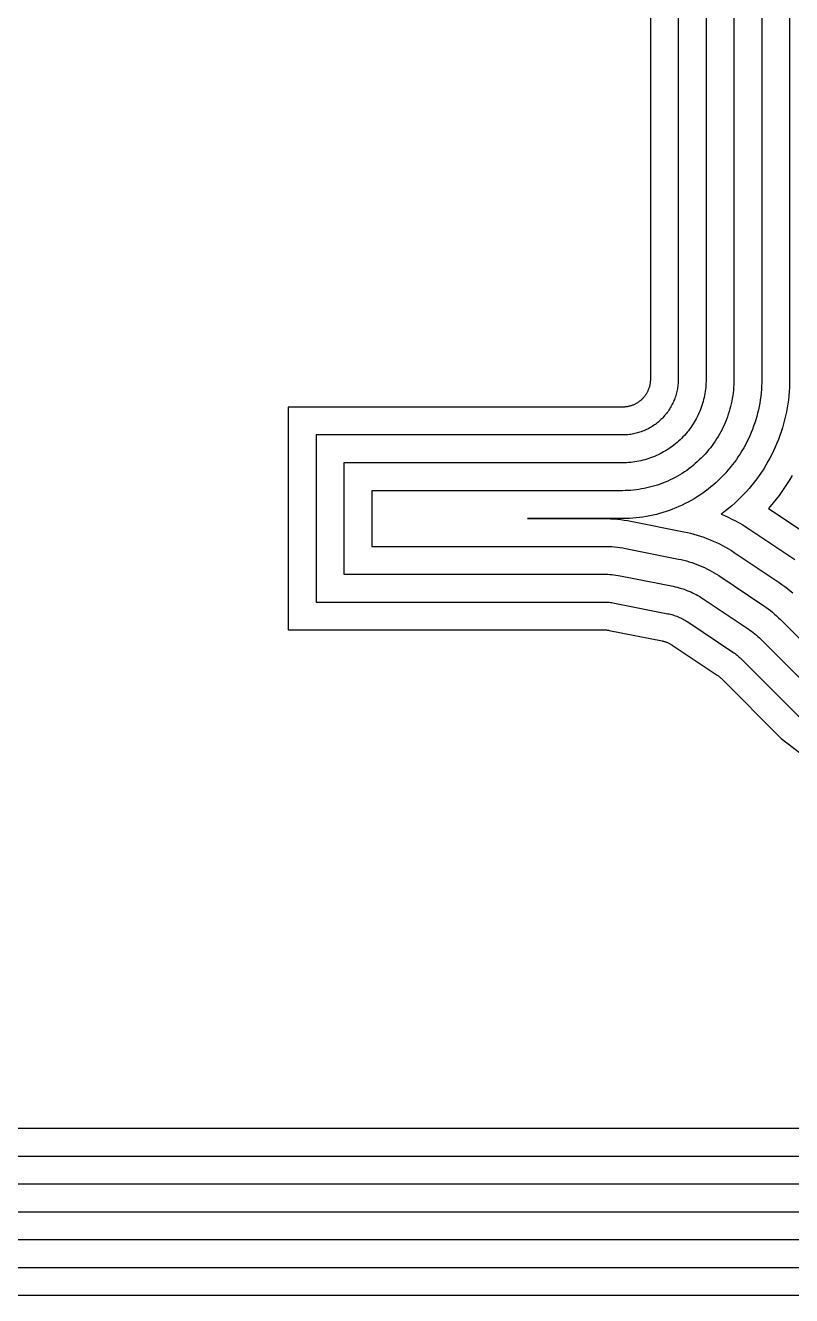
# Model space of a CAD drawing. Header units: metres. Extents: x -0.2 to 25.7, y -0.2 to 18.1.
# Drawn here: x 11.283 to 12.659, y 6.369 to 8.651 of the extents above; entities that cross this region are included whole.
import ezdxf

# ---------------------------------------------------------------- set-up
doc = ezdxf.new("R2010")
doc.units = ezdxf.units.M

msp = doc.modelspace()

# ---------------------------------------------------------------- linework, layer by layer
for points in [[(12.405, 9.815), (12.405, 8.015), (12.405, 8.0138), (12.405, 8.0126), (12.4049, 8.0113), (12.4048, 8.0101), (12.4046, 8.0089), (12.4045, 8.0077), (12.4043, 8.0065), (12.4041, 8.0053), (12.4038, 8.0041), (12.4035, 8.0029), (12.4032, 8.0017), (12.4029, 8.0005), (12.4025, 7.9993), (12.4021, 7.9982), (12.4017, 7.997), (12.4012, 7.9959), (12.4007, 7.9948), (12.4002, 7.9936), (12.3997, 7.9925), (12.3991, 7.9914), (12.3985, 7.9904), (12.3979, 7.9893), (12.3973, 7.9883), (12.3966, 7.9872), (12.3959, 7.9862), (12.3952, 7.9852), (12.3944, 7.9843), (12.3937, 7.9833), (12.3929, 7.9824), (12.3921, 7.9814), (12.3912, 7.9805), (12.3904, 7.9797), (12.3895, 7.9788), (12.3886, 7.978), (12.3877, 7.9772), (12.3867, 7.9764), (12.3858, 7.9756), (12.3848, 7.9749), (12.3838, 7.9741), (12.3828, 7.9734), (12.3818, 7.9728), (12.3807, 7.9721), (12.3797, 7.9715), (12.3786, 7.9709), (12.3775, 7.9704), (12.3764, 7.9698), (12.3753, 7.9693), (12.3741, 7.9688), (12.373, 7.9684), (12.3719, 7.9679), (12.3707, 7.9675), (12.3695, 7.9672), (12.3683, 7.9668), (12.3672, 7.9665), (12.366, 7.9662), (12.3648, 7.966), (12.3636, 7.9657), (12.3623, 7.9656), (12.3611, 7.9654), (12.3599, 7.9653), (12.3587, 7.9651), (12.3575, 7.9651), (12.3562, 7.965), (12.355, 7.965), (11.755, 7.965), (11.755, 7.565), (12.3213, 7.565), (12.3225, 7.565), (12.3238, 7.565), (12.325, 7.5649), (12.3262, 7.5648), (12.3274, 7.5646), (12.3287, 7.5645), (12.3299, 7.5643), (12.3311, 7.5641), (12.4264, 7.5451), (12.4276, 7.5448), (12.4288, 7.5446), (12.4299, 7.5442), (12.4311, 7.5439), (12.4323, 7.5435), (12.4334, 7.5431), (12.4346, 7.5427), (12.4357, 7.5423), (12.4369, 7.5418), (12.438, 7.5413), (12.4391, 7.5407), (12.4402, 7.5402), (12.4412, 7.5396), (12.4423, 7.5389), (12.4434, 7.5383), (12.4444, 7.5376), (12.5252, 7.4837), (12.5262, 7.483), (12.5272, 7.4822), (12.5281, 7.4815), (12.5291, 7.4807), (12.53, 7.4799), (12.531, 7.4791), (12.5319, 7.4783), (12.5327, 7.4774), (12.6401, 7.3701), (12.8544, 7.2057)], [(12.455, 9.815), (12.455, 8.015), (12.455, 8.0126), (12.4549, 8.0101), (12.4547, 8.0077), (12.4545, 8.0052), (12.4543, 8.0028), (12.4539, 8.0003), (12.4535, 7.9979), (12.4531, 7.9955), (12.4526, 7.9931), (12.452, 7.9907), (12.4514, 7.9883), (12.4507, 7.986), (12.45, 7.9836), (12.4492, 7.9813), (12.4483, 7.979), (12.4474, 7.9767), (12.4464, 7.9745), (12.4454, 7.9723), (12.4443, 7.9701), (12.4432, 7.9679), (12.442, 7.9657), (12.4408, 7.9636), (12.4395, 7.9615), (12.4382, 7.9595), (12.4368, 7.9574), (12.4353, 7.9554), (12.4338, 7.9535), (12.4323, 7.9516), (12.4307, 7.9497), (12.4291, 7.9479), (12.4274, 7.9461), (12.4257, 7.9443), (12.424, 7.9426), (12.4222, 7.9409), (12.4203, 7.9393), (12.4185, 7.9377), (12.4165, 7.9362), (12.4146, 7.9347), (12.4126, 7.9333), (12.4106, 7.9319), (12.4085, 7.9305), (12.4064, 7.9292), (12.4043, 7.928), (12.4022, 7.9268), (12.4, 7.9257), (12.3978, 7.9246), (12.3955, 7.9236), (12.3933, 7.9226), (12.391, 7.9217), (12.3887, 7.9209), (12.3864, 7.9201), (12.384, 7.9193), (12.3817, 7.9186), (12.3793, 7.918), (12.3769, 7.9174), (12.3745, 7.9169), (12.3721, 7.9165), (12.3697, 7.9161), (12.3673, 7.9158), (12.3648, 7.9155), (12.3624, 7.9153), (12.3599, 7.9151), (12.3575, 7.915), (12.355, 7.915), (11.805, 7.915), (11.805, 7.615), (12.3213, 7.615), (12.3238, 7.615), (12.3262, 7.6149), (12.3287, 7.6147), (12.3311, 7.6145), (12.3336, 7.6143), (12.336, 7.6139), (12.3384, 7.6135), (12.3408, 7.6131), (12.4361, 7.5941), (12.4385, 7.5936), (12.4409, 7.5931), (12.4433, 7.5924), (12.4456, 7.5918), (12.448, 7.591), (12.4503, 7.5902), (12.4526, 7.5894), (12.4549, 7.5884), (12.4571, 7.5875), (12.4594, 7.5865), (12.4616, 7.5854), (12.4637, 7.5843), (12.4659, 7.5831), (12.468, 7.5818), (12.4701, 7.5805), (12.4722, 7.5792), (12.5529, 7.5252), (12.555, 7.5238), (12.557, 7.5224), (12.5589, 7.5209), (12.5608, 7.5194), (12.5627, 7.5178), (12.5645, 7.5162), (12.5663, 7.5145), (12.5681, 7.5128), (12.6732, 7.4077)], [(12.505, 9.815), (12.505, 8.015), (12.505, 8.0113), (12.5048, 8.0077), (12.5046, 8.004), (12.5043, 8.0003), (12.5039, 7.9967), (12.5034, 7.993), (12.5028, 7.9894), (12.5021, 7.9857), (12.5014, 7.9821), (12.5005, 7.9786), (12.4996, 7.975), (12.4986, 7.9715), (12.4974, 7.968), (12.4962, 7.9645), (12.495, 7.961), (12.4936, 7.9576), (12.4921, 7.9542), (12.4906, 7.9509), (12.489, 7.9476), (12.4873, 7.9443), (12.4855, 7.9411), (12.4837, 7.9379), (12.4817, 7.9348), (12.4797, 7.9317), (12.4777, 7.9286), (12.4755, 7.9257), (12.4733, 7.9227), (12.471, 7.9199), (12.4686, 7.917), (12.4662, 7.9143), (12.4636, 7.9116), (12.4611, 7.9089), (12.4584, 7.9064), (12.4557, 7.9039), (12.453, 7.9014), (12.4502, 7.8991), (12.4473, 7.8968), (12.4444, 7.8945), (12.4414, 7.8924), (12.4383, 7.8903), (12.4353, 7.8883), (12.4321, 7.8864), (12.4289, 7.8845), (12.4257, 7.8827), (12.4225, 7.881), (12.4191, 7.8794), (12.4158, 7.8779), (12.4124, 7.8764), (12.409, 7.8751), (12.4055, 7.8738), (12.4021, 7.8726), (12.3986, 7.8715), (12.395, 7.8704), (12.3915, 7.8695), (12.3879, 7.8687), (12.3843, 7.8679), (12.3807, 7.8672), (12.377, 7.8666), (12.3734, 7.8661), (12.3697, 7.8657), (12.366, 7.8654), (12.3624, 7.8652), (12.3587, 7.8651), (12.355, 7.865), (11.855, 7.865), (11.855, 7.665), (12.3213, 7.665), (12.325, 7.665), (12.3287, 7.6648), (12.3324, 7.6646), (12.336, 7.6643), (12.3397, 7.6639), (12.3433, 7.6634), (12.347, 7.6628), (12.3506, 7.6621), (12.4459, 7.6432), (12.4495, 7.6424), (12.4531, 7.6416), (12.4566, 7.6406), (12.4601, 7.6396), (12.4637, 7.6385), (12.4671, 7.6373), (12.4706, 7.636), (12.474, 7.6346), (12.4774, 7.6332), (12.4807, 7.6317), (12.484, 7.63), (12.4873, 7.6283), (12.4905, 7.6266), (12.4937, 7.6247), (12.4969, 7.6228), (12.4999, 7.6208), (12.5807, 7.5668), (12.5838, 7.5647), (12.5867, 7.5626), (12.5897, 7.5603), (12.5925, 7.558), (12.5954, 7.5557), (12.5981, 7.5532), (12.6008, 7.5507), (12.6035, 7.5481), (12.7062, 7.4454)], [(12.555, 9.815), (12.555, 8.015), (12.555, 8.0101), (12.5548, 8.0052), (12.5545, 8.0003), (12.554, 7.9954), (12.5535, 7.9905), (12.5528, 7.9857), (12.5521, 7.9808), (12.5512, 7.976), (12.5502, 7.9712), (12.549, 7.9664), (12.5478, 7.9617), (12.5464, 7.957), (12.5449, 7.9523), (12.5433, 7.9476), (12.5416, 7.943), (12.5398, 7.9385), (12.5379, 7.934), (12.5358, 7.9295), (12.5337, 7.9251), (12.5314, 7.9207), (12.529, 7.9164), (12.5266, 7.9122), (12.524, 7.908), (12.5213, 7.9039), (12.5185, 7.8999), (12.5157, 7.8959), (12.5127, 7.892), (12.5096, 7.8881), (12.5065, 7.8844), (12.5032, 7.8807), (12.4999, 7.8771), (12.4964, 7.8736), (12.4929, 7.8702), (12.4893, 7.8668), (12.4856, 7.8636), (12.4819, 7.8604), (12.4781, 7.8573), (12.4742, 7.8544), (12.4702, 7.8515), (12.4661, 7.8487), (12.462, 7.846), (12.4578, 7.8435), (12.4536, 7.841), (12.4493, 7.8386), (12.4449, 7.8364), (12.4405, 7.8342), (12.4361, 7.8322), (12.4315, 7.8302), (12.427, 7.8284), (12.4224, 7.8267), (12.4177, 7.8251), (12.4131, 7.8236), (12.4084, 7.8223), (12.4036, 7.821), (12.3988, 7.8199), (12.394, 7.8189), (12.3892, 7.818), (12.3844, 7.8172), (12.3795, 7.8165), (12.3746, 7.816), (12.3697, 7.8156), (12.3648, 7.8153), (12.3599, 7.8151), (12.355, 7.815), (11.905, 7.815), (11.905, 7.715), (12.3213, 7.715), (12.3262, 7.715), (12.3311, 7.7148), (12.336, 7.7145), (12.3409, 7.714), (12.3458, 7.7135), (12.3507, 7.7128), (12.3555, 7.7121), (12.3603, 7.7112), (12.4556, 7.6922), (12.4604, 7.6912), (12.4652, 7.6901), (12.4699, 7.6888), (12.4747, 7.6874), (12.4793, 7.686), (12.484, 7.6844), (12.4886, 7.6827), (12.4931, 7.6808), (12.4977, 7.6789), (12.5021, 7.6769), (12.5065, 7.6747), (12.5109, 7.6724), (12.5152, 7.6701), (12.5194, 7.6676), (12.5236, 7.665), (12.5277, 7.6624), (12.6085, 7.6084), (12.6125, 7.6056), (12.6165, 7.6027), (12.6204, 7.5998), (12.6243, 7.5967), (12.628, 7.5935), (12.6317, 7.5903), (12.6353, 7.5869), (12.6388, 7.5835), (12.7392, 7.4831)], [(12.605, 9.815), (12.605, 8.015), (12.6049, 8.0089), (12.6047, 8.0027), (12.6043, 7.9966), (12.6038, 7.9905), (12.6031, 7.9844), (12.6023, 7.9783), (12.6013, 7.9723), (12.6002, 7.9662), (12.5989, 7.9602), (12.5975, 7.9543), (12.596, 7.9483), (12.5942, 7.9424), (12.5924, 7.9366), (12.5904, 7.9308), (12.5883, 7.925), (12.586, 7.9193), (12.5836, 7.9137), (12.581, 7.9081), (12.5783, 7.9026), (12.5755, 7.8972), (12.5725, 7.8918), (12.5694, 7.8865), (12.5662, 7.8813), (12.5629, 7.8761), (12.5594, 7.8711), (12.5558, 7.8661), (12.5521, 7.8612), (12.5483, 7.8564), (12.5443, 7.8517), (12.5403, 7.8471), (12.5361, 7.8426), (12.5318, 7.8382), (12.5274, 7.834), (12.5229, 7.8298), (12.5183, 7.8257), (12.5136, 7.8218), (12.5088, 7.8179), (12.5039, 7.8142), (12.499, 7.8106), (12.4939, 7.8071), (12.4888, 7.8038), (12.4835, 7.8006), (12.4782, 7.7975), (12.4729, 7.7945), (12.4674, 7.7917), (12.4619, 7.789), (12.4563, 7.7865), (12.4507, 7.784), (12.445, 7.7818), (12.4392, 7.7796), (12.4334, 7.7776), (12.4276, 7.7758), (12.4217, 7.7741), (12.4158, 7.7725), (12.4098, 7.7711), (12.4038, 7.7698), (12.3978, 7.7687), (12.3917, 7.7677), (12.3856, 7.7669), (12.3795, 7.7662), (12.3734, 7.7657), (12.3673, 7.7653), (12.3611, 7.7651), (12.355, 7.765), (12.1845, 7.765), (12.3213, 7.765), (12.3275, 7.7649), (12.3336, 7.7647), (12.3397, 7.7643), (12.3458, 7.7638), (12.3519, 7.7631), (12.358, 7.7623), (12.3641, 7.7613), (12.3701, 7.7602), (12.4654, 7.7413), (12.4714, 7.74), (12.4773, 7.7386), (12.4833, 7.737), (12.4892, 7.7353), (12.495, 7.7334), (12.5008, 7.7314), (12.5066, 7.7293), (12.5123, 7.727), (12.5179, 7.7246), (12.5235, 7.7221), (12.529, 7.7194), (12.5345, 7.7165), (12.5398, 7.7136), (12.5451, 7.7105), (12.5504, 7.7073), (12.5555, 7.7039), (12.6363, 7.65), (12.6413, 7.6465), (12.6463, 7.6429), (12.6512, 7.6392), (12.656, 7.6353), (12.6607, 7.6314)], [(12.655, 9.815), (12.655, 8.015), (12.6549, 8.0077), (12.6547, 8.0003), (12.6542, 7.9929), (12.6536, 7.9856), (12.6528, 7.9783), (12.6518, 7.971), (12.6506, 7.9637), (12.6492, 7.9565), (12.6477, 7.9493), (12.646, 7.9421), (12.6441, 7.935), (12.6421, 7.9279), (12.6399, 7.9209), (12.6375, 7.9139), (12.6349, 7.907), (12.6322, 7.9002), (12.6293, 7.8934), (12.6262, 7.8867), (12.623, 7.8801), (12.6196, 7.8736), (12.616, 7.8671), (12.6123, 7.8608), (12.6085, 7.8545), (12.6045, 7.8483), (12.6003, 7.8423), (12.596, 7.8363), (12.5915, 7.8304), (12.5869, 7.8247), (12.5822, 7.8191), (12.5773, 7.8135), (12.5723, 7.8082), (12.5671, 7.8029), (12.5619, 7.7977), (12.5565, 7.7927), (12.551, 7.7878), (12.5453, 7.7831), (12.5396, 7.7785), (12.5337, 7.7741), (12.5321, 7.7729), (12.5382, 7.7703), (12.5449, 7.7673), (12.5515, 7.764), (12.558, 7.7606), (12.5645, 7.7571), (12.5708, 7.7534), (12.5771, 7.7495), (12.5833, 7.7455), (12.6641, 7.6915)], [(12.6595, 7.8425), (12.6552, 7.8351), (12.6507, 7.8278), (12.646, 7.8206), (12.6412, 7.8135), (12.6361, 7.8065), (12.6309, 7.7997), (12.6256, 7.793), (12.62, 7.7864), (12.6171, 7.7831), (12.6918, 7.7331)], [(12.6723, 6.6695), (10.5921, 6.6695)], [(12.6723, 6.6195), (10.5921, 6.6195)], [(12.6723, 6.5695), (10.5921, 6.5695)], [(12.6723, 6.5195), (10.5921, 6.5195)], [(12.6723, 6.4695), (10.5921, 6.4695)], [(12.6723, 6.4195), (10.5921, 6.4195)], [(12.6723, 6.3695), (10.5921, 6.3695)]]:
    msp.add_lwpolyline(points)

doc.saveas('drawing.dxf')
